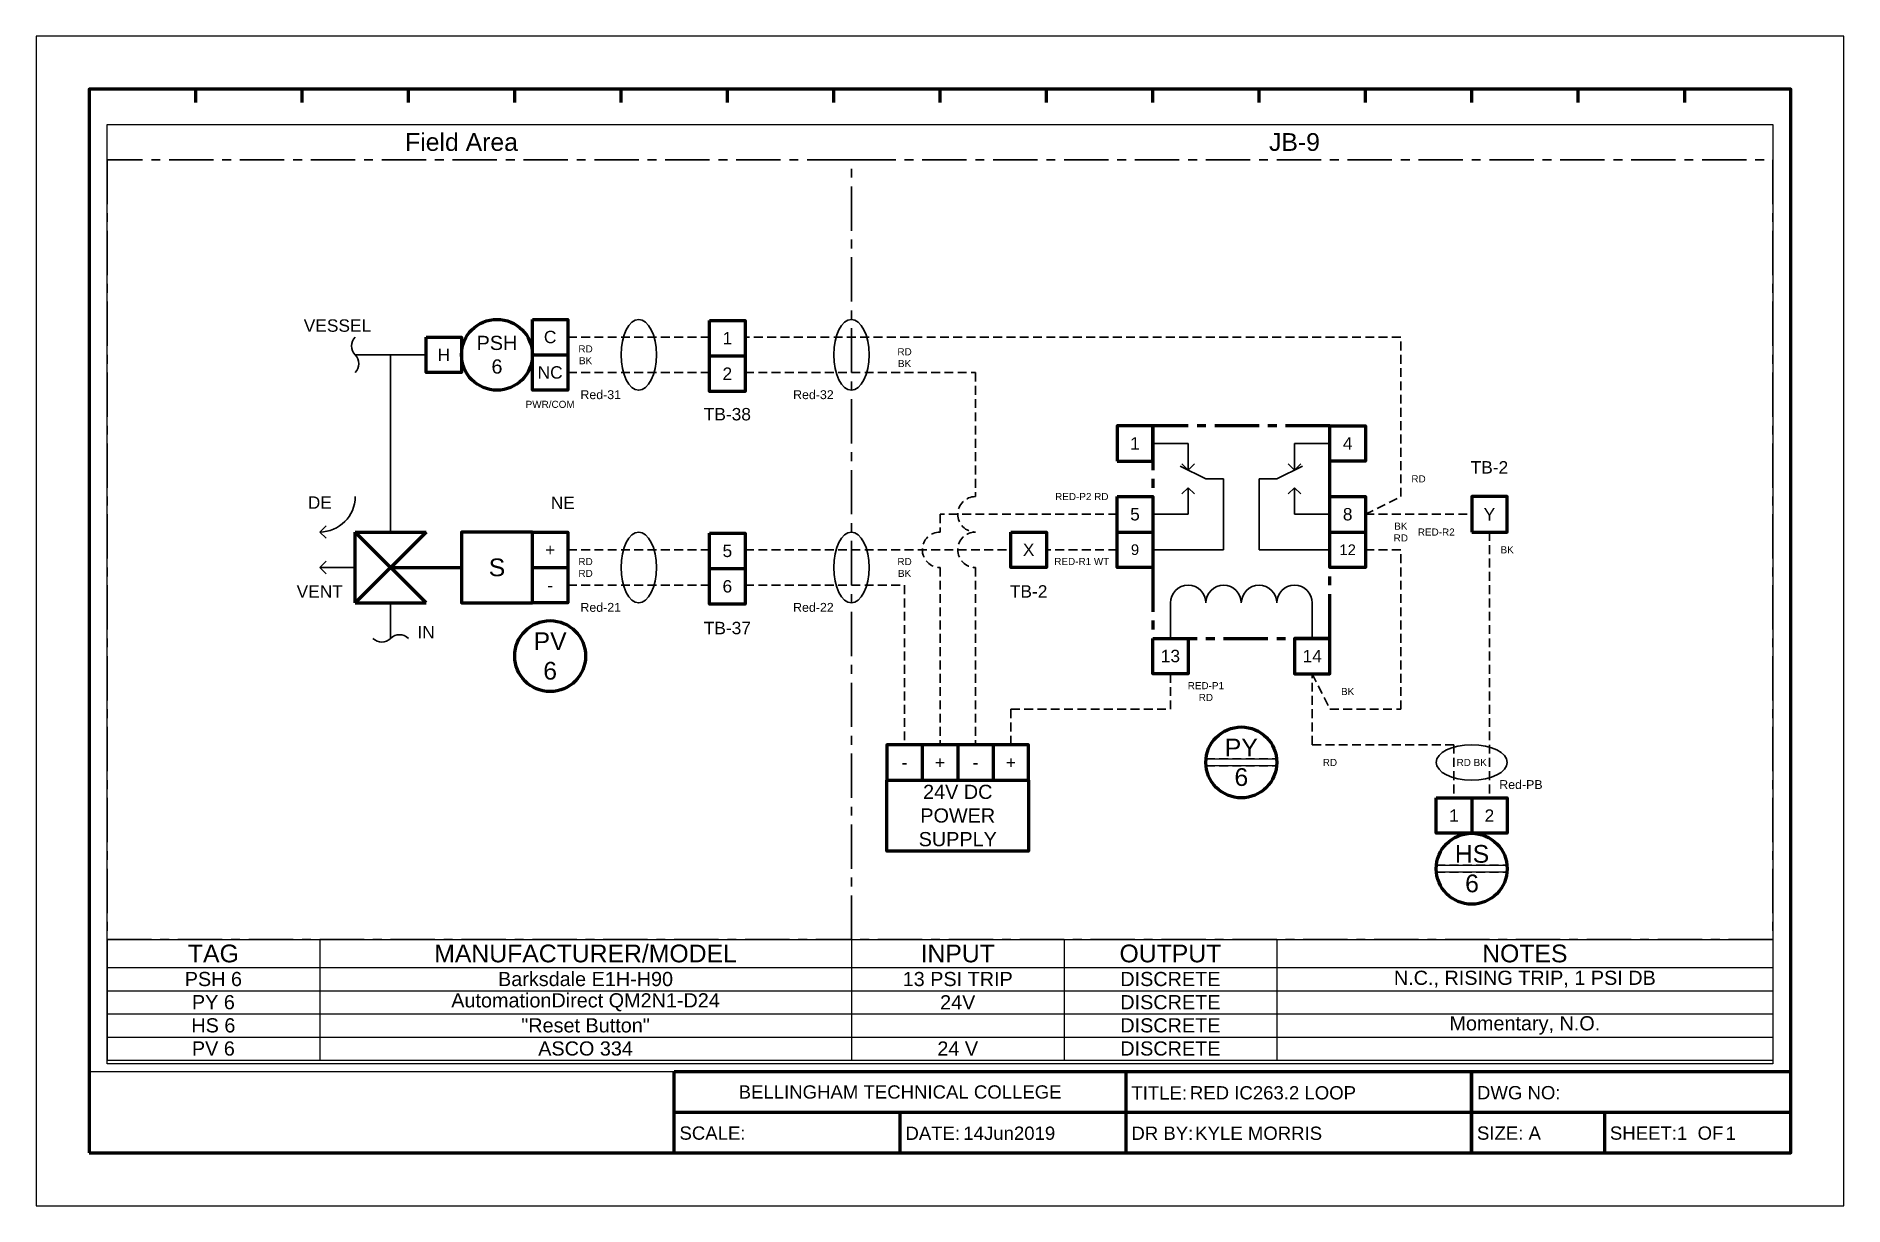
# Model space of a CAD drawing. Header units: inches. Extents: x -1 to 50, y -2 to 31.
import ezdxf
from ezdxf.enums import TextEntityAlignment as Align

# ---------------------------------------------------------------- set-up
doc = ezdxf.new("R2010")
doc.units = ezdxf.units.IN
doc.header["$MEASUREMENT"] = 0
doc.linetypes.add('CENTER', pattern=[2, 1.25, -0.25, 0.25, -0.25])
doc.linetypes.add('HIDDEN', pattern=[0.375, 0.25, -0.125])
doc.layers.get('0').update_dxf_attribs({"color": 1, "plot": 0})
doc.layers.add('Construction', color=253, linetype='Continuous', plot=False)
for name, color, linetype, lineweight in [('Impulse', 7, 'Continuous', 35), ('Object', 7, 'Continuous', 70), ('TitleBox', 7, 'Continuous', 70), ('Wires', 7, 'HIDDEN', 35)]:
    doc.layers.add(name, color=color, linetype=linetype, lineweight=lineweight)
doc.layers.add('Text', color=7, linetype='Continuous')
doc.layers.add('TitleText', color=7, linetype='Continuous')
doc.styles.get("Standard").update_dxf_attribs({"font": 'arial.ttf'})

# ---------------------------------------------------------------- blocks, each defined once
blk = doc.blocks.new('*T11')
at = {"layer": 'TitleBox', "color": 0, "linetype": 'ByBlock', "lineweight": -2, "transparency": 16777216}
for p, q in [((0, 0), (47, 0)), ((0, 0), (0, -3.4)), ((6, 0), (6, -3.4)), ((21, 0), (21, -3.4)), ((27, 0), (27, -3.4)), ((33, 0), (33, -3.4)), ((47, 0), (47, -3.4)), ((0, -0.787), (47, -0.787)), ((0, -1.44), (47, -1.44)), ((0, -2.093), (47, -2.093)), ((0, -2.747), (47, -2.747)), ((0, -3.4), (47, -3.4))]:
    blk.add_line(p, q, dxfattribs=at)
at = {"layer": 'TitleBox', "color": 0, "transparency": 16777216, "attachment_point": 5}
for s, insert, char_height, width in [('TAG', (3, -0.393), 0.5, 5.88), ('MANUFACTURER/MODEL', (13.5, -0.393), 0.5, 14.88), ('INPUT', (24, -0.393), 0.5, 5.88), ('OUTPUT', (30, -0.393), 0.5, 5.88), ('NOTES', (40, -0.393), 0.5, 13.88), ('PSH 6', (3, -1.113), 0.4, 5.88), ('{\\C256;Barksdale E1H-H90}', (13.5, -1.113), 0.4, 14.88), ('13 PSI TRIP', (24, -1.113), 0.4, 5.88), ('DISCRETE', (30, -1.113), 0.4, 5.88), ('N.C., RISING TRIP, 1 PSI DB', (40, -1.113), 0.4, 13.88), ('{\\C256;AutomationDirect QM2N1-D24}', (13.5, -1.767), 0.4, 14.88), ('PY 6', (3, -1.767), 0.4, 5.88), ('24V', (24, -1.767), 0.4, 5.88), ('DISCRETE', (30, -1.767), 0.4, 5.88), ('HS 6', (3, -2.42), 0.4, 5.88), ('{\\C256;"Reset Button"}', (13.5, -2.42), 0.4, 14.88), ('DISCRETE', (30, -2.42), 0.4, 5.88), ('Momentary, N.O.', (40, -2.42), 0.4, 13.88), ('PV 6', (3, -3.073), 0.4, 5.88), ('ASCO 334', (13.5, -3.073), 0.4, 14.88), ('24 V', (24, -3.073), 0.4, 5.88), ('DISCRETE', (30, -3.073), 0.4, 5.88)]:
    blk.add_mtext(s, dxfattribs=dict(at, insert=insert, char_height=char_height, width=width))
blk = doc.blocks.new('TitleBAlt')
at = {"layer": 'Construction'}
for points in [[(0, 0), (17, 0), (17, 11), (0, 11)], [(16.5, 1.26), (0.5, 1.26), (0.5, 10.5), (16.5, 10.5)]]:
    blk.add_lwpolyline(points, close=True, dxfattribs=at)
at = {"layer": 'TitleBox'}
for p, q in [((1.5, 10.5), (1.5, 10.375)), ((2.5, 10.5), (2.5, 10.375)), ((3.5, 10.5), (3.5, 10.375)), ((4.5, 10.5), (4.5, 10.375)), ((5.5, 10.5), (5.5, 10.375)), ((6.5, 10.5), (6.5, 10.375)), ((7.5, 10.5), (7.5, 10.375)), ((8.5, 10.5), (8.5, 10.375)), ((9.5, 10.5), (9.5, 10.375)), ((10.5, 10.5), (10.5, 10.375)), ((11.5, 10.5), (11.5, 10.375)), ((12.5, 10.5), (12.5, 10.375)), ((13.5, 10.5), (13.5, 10.375)), ((14.5, 10.5), (14.5, 10.375)), ((15.5, 10.5), (15.5, 10.375)), ((16.5, 1.26), (6, 1.26)), ((6, 0.5), (6, 1.26)), ((10.25, 0.5), (10.25, 1.26)), ((13.5, 0.88), (13.5, 1.26)), ((13.5, 1.26), (13.5, 0.5)), ((6, 0.88), (16.5, 0.88)), ((8.125, 0.5), (8.125, 0.88)), ((13.5, 0.5), (13.5, 0.88)), ((14.75, 0.88), (14.75, 0.5))]:
    blk.add_line(p, q, dxfattribs=at)
blk.add_lwpolyline([(0.5, 0.5), (16.5, 0.5), (16.5, 10.5), (0.5, 10.5)], close=True, dxfattribs=at)
for p in [(1.5, 10.5), (2.5, 10.5), (3.5, 10.5), (4.5, 10.5), (5.5, 10.5), (6.5, 10.5), (7.5, 10.5), (7.5, 10.5), (8.5, 10.5), (8.5, 10.5), (9.5, 10.5), (9.5, 10.5), (10.5, 10.5), (10.5, 10.5), (11.5, 10.5), (11.5, 10.5), (12.5, 10.5), (12.5, 10.5), (13.5, 10.5), (13.5, 10.5), (13.5, 10.5), (14.5, 10.5), (14.5, 10.5), (14.5, 10.5), (15.5, 10.5), (15.5, 10.5), (15.5, 10.5)]:
    blk.add_point(p, dxfattribs=at)
at = {"layer": 'TitleText', "char_height": 0.125}
for s, width, insert, attachment_point in [('BELLINGHAM TECHNICAL COLLEGE', 3.5, (8.125, 1.07), 5), ('TITLE:', 3.5, (10.3, 1), 7), ('DWG NO:', 3, (13.55, 1), 7), ('SCALE:', 1.5, (6.05, 0.62), 7), ('DATE:', 2, (8.175, 0.62), 7), ('DR BY:', 3.5, (10.3, 0.62), 7), ('SIZE: A', 1.5, (13.55, 0.62), 7), ('SHEET:    OF', 1.5, (14.8, 0.62), 7)]:
    blk.add_mtext_dynamic_manual_height_columns(s, width=width, gutter_width=1, heights=[0], dxfattribs=dict(at, insert=insert, attachment_point=attachment_point))
at = {"layer": 'TitleText'}
for tag, p in [('TITLE', (10.85, 0.963)), ('DWGNO', (14.35, 0.963)), ('SCALE', (6.697, 0.583)), ('SHT', (15.43, 0.583)), ('SHTS', (15.888, 0.583))]:
    blk.add_attdef(tag, text='', height=0.125, dxfattribs=at).set_placement(p, align=Align.BOTTOM_LEFT)
at = {"layer": 'TitleText', "flags": 8}
blk.add_attdef('DATE', text='', height=0.125, dxfattribs=at).set_placement((8.719, 0.583), align=Align.BOTTOM_LEFT)
blk.add_attdef('NAME', (10.9, 0.62), '', height=0.125, dxfattribs=at)

msp = doc.modelspace()

# ---------------------------------------------------------------- linework, layer by layer
at = {"layer": 'Construction'}
for points in [[(1, 28.5), (48, 28.5), (47.999, 2), (0.999, 2)], [(13, 23), (14, 23), (14, 21), (13, 21)], [(18, 22.967), (19, 22.967), (19, 20.967), (18, 20.967)], [(29.5, 18), (30.5, 18), (30.5, 16), (29.5, 16)], [(35.5, 18), (36.5, 18), (36.5, 16), (35.5, 16)], [(13, 17), (14, 17), (14, 15), (13, 15)], [(18, 16.967), (19, 16.967), (19, 14.967), (18, 14.967)], [(32, 10.6), (33.995, 10.6), (33.995, 10.4), (32, 10.4)], [(38.503, 7.6), (40.497, 7.6), (40.497, 7.4), (38.503, 7.4)]]:
    msp.add_lwpolyline(points, close=True, dxfattribs=at)
at = {"layer": 'Impulse', "linetype": 'Continuous'}
for p, q in [((10, 22), (8, 22)), ((9, 17), (9, 22)), ((9, 15), (9, 14))]:
    msp.add_line(p, q, dxfattribs=at)
at = {"layer": 'Impulse'}
for p, q in [((7, 17), (7.177, 17.177)), ((7, 17), (7.177, 16.823)), ((7, 16), (7.177, 16.177)), ((8, 16), (7, 16)), ((7, 16), (7.177, 15.823))]:
    msp.add_line(p, q, dxfattribs=at)
msp.add_arc((7, 18), 1, 270, 0, dxfattribs=at)
at = {"layer": 'Object'}
for p, q in [((13, 22), (14, 22)), ((18, 21.967), (19, 21.967)), ((8, 15), (8, 17)), ((8, 17), (10, 17)), ((10, 17), (8, 15)), ((10, 15), (8, 17)), ((29.5, 17), (30.5, 17)), ((35.5, 17), (36.5, 17)), ((9, 16), (11, 16)), ((13, 16), (14, 16)), ((18, 15.967), (19, 15.967)), ((8, 15), (10, 15)), ((24, 11), (24, 10)), ((25, 11), (25, 10)), ((26, 11), (26, 10)), ((39.5, 9.5), (39.5, 8.5))]:
    msp.add_line(p, q, dxfattribs=at)
at = {"layer": 'Object', "lineweight": 35}
for p, q in [((30.5, 19.5), (31.5, 19.5)), ((31.5, 19.5), (31.5, 18.75)), ((35.5, 19.5), (34.5, 19.5)), ((34.5, 19.5), (34.5, 18.75)), ((31.5, 18.75), (31.323, 18.927)), ((31.5, 18.75), (31.677, 18.927)), ((34.5, 18.75), (34.323, 18.927)), ((34.5, 18.75), (34.677, 18.927)), ((32, 18.5), (31.276, 18.862)), ((32, 18.5), (32.5, 18.5)), ((32.5, 18.5), (32.5, 16.5)), ((34, 18.5), (33.5, 18.5)), ((33.5, 18.5), (33.5, 16.5)), ((34, 18.5), (34.724, 18.862)), ((31.5, 18.25), (31.323, 18.073)), ((31.5, 17.5), (31.5, 18.25)), ((31.5, 18.25), (31.677, 18.073)), ((34.5, 18.25), (34.323, 18.073)), ((34.5, 17.5), (34.5, 18.25)), ((34.5, 18.25), (34.677, 18.073)), ((30.5, 17.5), (31.5, 17.5)), ((35.5, 17.5), (34.5, 17.5)), ((32.5, 16.5), (30.5, 16.5)), ((33.5, 16.5), (35.5, 16.5)), ((31, 15), (31, 14)), ((35, 15), (35, 14))]:
    msp.add_line(p, q, dxfattribs=at)
at = {"layer": 'Object'}
for points in [[(13, 23), (14, 23), (14, 21), (13, 21)], [(18, 22.967), (19, 22.967), (19, 20.967), (18, 20.967)], [(10, 22.5), (11, 22.5), (11, 21.5), (10, 21.5)], [(29.5, 19), (30.5, 19), (30.5, 20), (29.5, 20)], [(35.5, 20), (36.5, 20), (36.5, 19), (35.5, 19)], [(29.5, 18), (30.5, 18), (30.5, 16), (29.5, 16)], [(35.5, 18), (36.5, 18), (36.5, 16), (35.5, 16)], [(39.5, 17), (40.5, 17), (40.5, 18), (39.5, 18)], [(13, 17), (11, 17), (11, 15), (13, 15)], [(13, 17), (14, 17), (14, 15), (13, 15)], [(18, 16.967), (19, 16.967), (19, 14.967), (18, 14.967)], [(26.5, 17), (27.5, 17), (27.5, 16), (26.5, 16)], [(30.5, 14), (31.5, 14), (31.5, 13), (30.5, 13)], [(35.5, 14), (34.5, 14), (34.5, 13), (35.5, 13)], [(23, 10), (27, 10), (27, 11), (23, 11)], [(23, 10), (27, 10), (27, 8), (23, 8)], [(38.5, 9.5), (40.5, 9.5), (40.5, 8.5), (38.5, 8.5)]]:
    msp.add_lwpolyline(points, close=True, dxfattribs=at)
at = {"layer": 'Object', "linetype": 'CENTER'}
msp.add_lwpolyline([(30.5, 14), (35.5, 14), (35.5, 20), (30.5, 20)], close=True, dxfattribs=at)
at = {"layer": 'Object'}
for centre in [(12, 22), (13.5, 13.5), (33, 10.5), (39.5, 7.5)]:
    msp.add_circle(centre, 1, dxfattribs=at)
at = {"layer": 'Object', "lineweight": 35}
for centre in [(31.5, 15), (32.5, 15), (33.5, 15), (34.5, 15)]:
    msp.add_arc(centre, 0.5, 0, 180, dxfattribs=at)
at = {"layer": 'TitleBox', "linetype": 'CENTER', "lineweight": 35}
for points in [[(1, 5.5), (22, 5.5), (22, 27.5), (1, 27.5)], [(22, 27.5), (47.999, 27.5), (47.999, 5.5), (22, 5.5)]]:
    msp.add_lwpolyline(points, close=True, dxfattribs=at)
at = {"layer": 'Wires', "linetype": 'HIDDEN'}
for p, q in [((14, 22.5), (18, 22.5)), ((14, 21.5), (18, 21.5)), ((14, 16.5), (18, 16.5)), ((19, 16.5), (26.5, 16.5)), ((14, 15.5), (18, 15.5)), ((19, 15.5), (23.5, 15.5))]:
    msp.add_line(p, q, dxfattribs=at)
at = {"layer": 'Wires'}
for p, q in [((37.5, 22.5), (19, 22.5)), ((37.5, 18), (37.5, 22.5)), ((19, 21.5), (25.5, 21.5)), ((25.5, 21.5), (25.5, 18)), ((36.5, 17.5), (37.5, 18)), ((29.5, 17.5), (24.5, 17.5)), ((24.5, 17.5), (24.5, 17)), ((36.5, 17.5), (39.5, 17.5)), ((40, 17), (40, 9.5)), ((29.5, 16.5), (27.5, 16.5)), ((36.5, 16.5), (37.5, 16.5)), ((37.5, 12), (37.5, 16.5)), ((24.5, 16), (24.5, 11)), ((25.5, 16), (25.5, 11)), ((23.5, 15.5), (23.5, 11)), ((31, 13), (31, 12)), ((35, 13), (35.5, 12)), ((35, 11), (35, 13)), ((26.5, 11), (26.5, 12)), ((26.5, 12), (31, 12)), ((35.5, 12), (37.5, 12)), ((39, 11), (35, 11)), ((39, 11), (39, 9.5)), ((32, 10.6), (34, 10.6)), ((32, 10.4), (34, 10.4)), ((38.503, 7.6), (40.503, 7.6)), ((38.503, 7.4), (40.503, 7.4))]:
    msp.add_line(p, q, dxfattribs=at)
at = {"layer": 'Wires', "linetype": 'Continuous'}
for centre, start, end in [((8.25, 22.25), 135, 225), ((7.75, 21.75), 315, 45), ((8.75, 14.25), 225, 315), ((9.25, 13.75), 45, 135)]:
    msp.add_arc(centre, 0.354, start, end, dxfattribs=at)
at = {"layer": 'Wires'}
for centre in [(25.5, 17.5), (24.5, 16.5), (25.5, 16.5)]:
    msp.add_arc(centre, 0.5, 90, 270, dxfattribs=at)
at = {"layer": 'Wires', "linetype": 'Continuous'}
for centre, major_axis in [((16, 22), (0, 1)), ((16, 16), (0, 1)), ((39.5, 10.5), (-1, 0))]:
    msp.add_ellipse(centre, major_axis=major_axis, ratio=0.5, dxfattribs=at)
at = {"layer": 'Wires', "linetype": 'Continuous', "extrusion": (0, 0, -1)}
for centre in [(22, 22), (22, 16)]:
    msp.add_ellipse(centre, major_axis=(0, -1), ratio=0.5, dxfattribs=at)

# ---------------------------------------------------------------- block references
msp.add_blockref('*T11', (0.999, 5.5))
at = {"layer": 'Wires'}
ref = msp.add_blockref('TitleBAlt', (-1.001, -2.01), dxfattribs=dict(at, xscale=3, yscale=3, zscale=3))
ref.add_attrib('SHTS', '1', dxfattribs={"layer": 'TitleText', "height": 0.375}).set_placement((46.662, -0.261), align=Align.BOTTOM_LEFT)
ref.add_attrib('SHT', '1', dxfattribs={"layer": 'TitleText', "height": 0.375}).set_placement((45.29, -0.261), align=Align.BOTTOM_LEFT)
ref.add_attrib('DATE', '14Jun2019', dxfattribs={"layer": 'TitleText', "height": 0.375}).set_placement((25.158, -0.261), align=Align.BOTTOM_LEFT)
ref.add_attrib('NAME', 'KYLE MORRIS', (31.699, -0.15), dxfattribs={"layer": 'TitleText', "height": 0.375})
ref.add_attrib('TITLE', 'RED IC263.2 LOOP', dxfattribs={"layer": 'TitleText', "height": 0.375}).set_placement((31.549, 0.879), align=Align.BOTTOM_LEFT)

# ---------------------------------------------------------------- texts
at = {"layer": 'Object', "attachment_point": 5}
for s, insert, char_height in [('C', (13.5, 22.5), 0.35), ('1', (18.5, 22.467), 0.35), ('H', (10.5, 22), 0.35), ('NC', (13.5, 21.5), 0.35), ('2', (18.5, 21.467), 0.35), ('1', (30, 19.5), 0.35), ('4', (36, 19.5), 0.35), ('5', (30, 17.5), 0.35), ('8', (36, 17.5), 0.35), ('Y', (40, 17.5), 0.35), ('+', (13.5, 16.5), 0.35), ('5', (18.5, 16.467), 0.35), ('X', (27, 16.5), 0.35), ('9', (30, 16.5), 0.3), ('12', (36, 16.5), 0.3), ('-', (13.5, 15.5), 0.35), ('6', (18.5, 15.467), 0.35), ('13', (31, 13.5), 0.35), ('14', (35, 13.5), 0.35), ('-', (23.5, 10.5), 0.35), ('+', (24.5, 10.5), 0.35), ('-', (25.5, 10.5), 0.35), ('+', (26.5, 10.5), 0.35), ('2', (40, 9), 0.35), ('1', (39, 9), 0.35)]:
    msp.add_mtext_dynamic_manual_height_columns(s, width=1, gutter_width=1, heights=[0], dxfattribs=dict(at, insert=insert, char_height=char_height))
at = {"layer": 'Text'}
for s, width, insert, char_height, attachment_point in [('Field Area', 3.5, (11, 28), 0.5, 5), ('JB-9', 3.5, (34.5, 28), 0.5, 5), ('VESSEL', 1, (7.5, 23), 0.35, 2), ('RD\\PBK', 1.567, (14.5, 22), 0.2, 5), ('RD\\PBK', 1.567, (23.5, 21.92), 0.2, 5), ('PWR/COM', 1, (13.5, 20.5), 0.2, 8), ('RD', 1.567, (38, 18.5), 0.2, 5), ('DE', 1, (7.003, 18.006), 0.35, 2), ('NE', 1, (13.859, 18), 0.35, 2), ('RED-P2 RD', 1.567, (28.5, 18), 0.2, 5), ('BK\\PRD', 1.567, (37.5, 17), 0.2, 5), ('RED-R2', 1.567, (38.5, 17), 0.2, 5), ('BK', 1.567, (40.5, 16.5), 0.2, 5), ('RD\\PRD', 1.567, (14.5, 16), 0.2, 5), ('RD\\PBK', 1.567, (23.5, 16), 0.2, 5), ('RED-R1 WT', 1.567, (28.5, 16.171), 0.2, 5), ('VENT', 1, (7, 15.5), 0.35, 2), ('IN', 1, (10, 14), 0.35, 8), ('RED-P1\\PRD', 1.567, (32, 12.5), 0.2, 5), ('BK', 1.567, (36, 12.5), 0.2, 5), ('RD', 1.567, (35.5, 10.5), 0.2, 5), ('RD BK', 1.567, (39.5, 10.5), 0.2, 5)]:
    msp.add_mtext_dynamic_manual_height_columns(s, width=width, gutter_width=1, heights=[0], dxfattribs=dict(at, insert=insert, char_height=char_height, attachment_point=attachment_point))
at = {"layer": 'TitleText'}
for s, width, insert, char_height, attachment_point in [('PSH 6', 1, (12, 22), 0.4, 5), ('Red-31', 1, (15.5, 21), 0.25, 3), ('Red-32', 1, (21.5, 21), 0.25, 3), ('TB-38', 1, (18.5, 20.5), 0.35, 2), ('TB-2', 1, (40, 19), 0.35, 2), ('S', 1, (12, 16), 0.5, 5), ('TB-2', 1, (27, 15.5), 0.35, 2), ('Red-21', 1, (15.5, 15), 0.25, 3), ('Red-22', 1, (21.5, 15), 0.25, 3), ('TB-37', 1, (18.5, 14.467), 0.35, 2), ('PV 6', 1, (13.5, 13.5), 0.5, 5), ('PY 6', 1, (33, 10.5), 0.5, 5), ('24V DC\\PPOWER SUPPLY', 3, (25, 9), 0.4, 5), ('Red-PB', 1, (41.5, 10), 0.25, 3), ('HS 6', 1, (39.509, 7.5), 0.5, 5)]:
    msp.add_mtext_dynamic_manual_height_columns(s, width=width, gutter_width=1, heights=[0], dxfattribs=dict(at, insert=insert, char_height=char_height, attachment_point=attachment_point))

doc.saveas('drawing.dxf')
